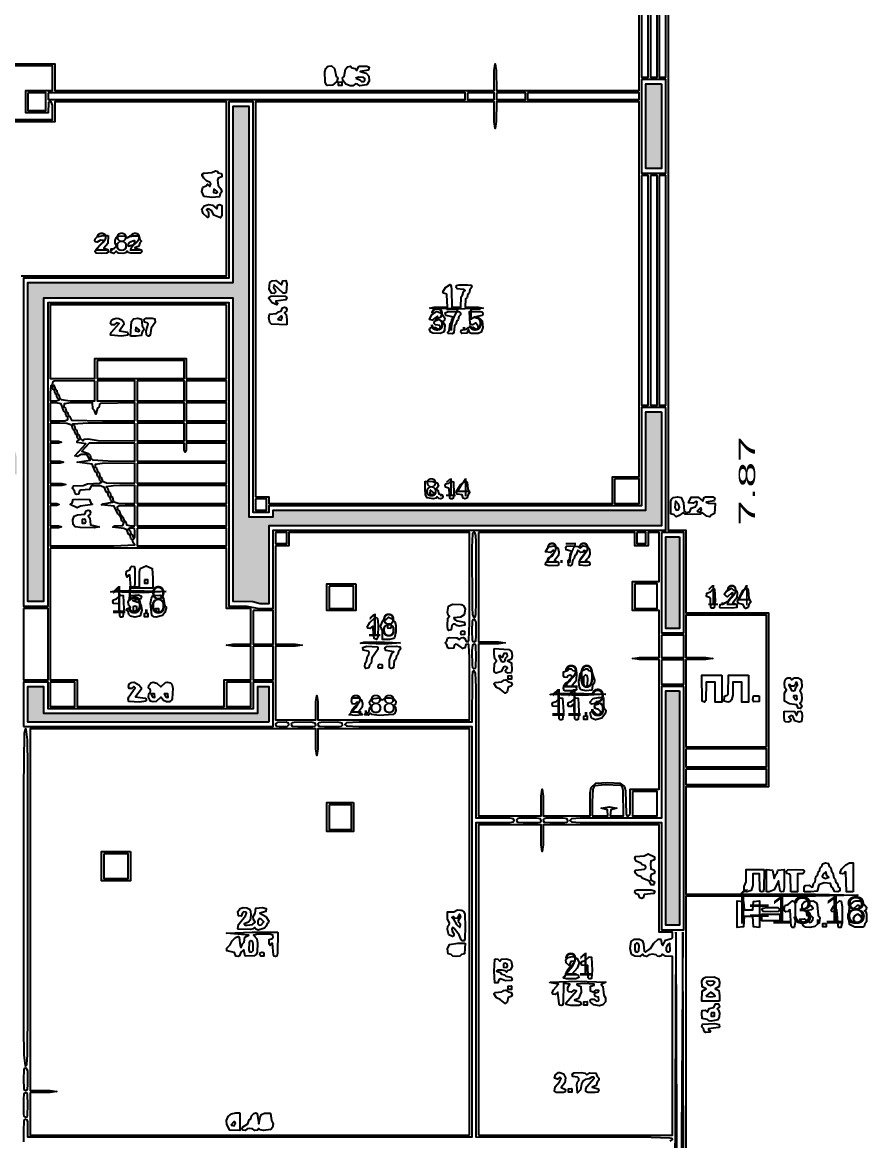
# Model space of a CAD drawing. Header units: millimetres. Extents: x 0 to 150324, y -100295 to 111760.
# Drawn here: x 54068 to 66946, y 15021 to 31988 of the extents above; entities that cross this region are included whole.
import ezdxf
from ezdxf.enums import TextEntityAlignment as Align

# ---------------------------------------------------------------- set-up
doc = ezdxf.new("R2010")
doc.units = ezdxf.units.MM
for name, color, linetype in [('A-PLAN-GRAPHICS', 7, 'Continuous'), ('A-RASTER-UNDERLAY', 8, 'Continuous'), ('A-TEXT-OCR', 3, 'Continuous'), ('A-WALLS-FILL', 9, 'Continuous'), ('A-WALLS-OUTLINE', 8, 'Continuous')]:
    doc.layers.add(name, color=color, linetype=linetype)
picture_1 = doc.add_image_def('image1.png', size_in_pixel=(2463, 3095))

msp = doc.modelspace()

# ---------------------------------------------------------------- hatches: boundary and pattern name
at = {"layer": 'A-WALLS-FILL'}
h = msp.add_hatch(color=9, dxfattribs=at)
h.paths.add_polyline_path([(50190, 13445), (50190, 13073), (49953, 13073), (49953, 13445), (50072, 13445)])
h.paths.add_polyline_path([(25840, 21302), (25840, 18220), (25603, 18220), (25603, 21302), (25722, 21302)])
h.paths.add_polyline_path([(64042, 21844), (64042, 18288), (63839, 18288), (63839, 21844), (63940, 21844)])
h.paths.add_polyline_path([(35391, 21370), (31801, 21370), (31801, 21878), (31936, 21878), (31936, 21505), (35221, 21505), (35221, 21810), (35391, 21810), (35391, 21590)])
h.paths.add_polyline_path([(57810, 21370), (54153, 21370), (54153, 21912), (54390, 21912), (54390, 21505), (57641, 21505), (57641, 21912), (57810, 21912), (57810, 21641)])
h.paths.add_polyline_path([(25840, 24181), (25840, 22487), (25603, 22487), (25603, 24181), (25722, 24181)])
h.paths.add_polyline_path([(64042, 24181), (64042, 22792), (63839, 22792), (63839, 24181), (63940, 24181)])
h.paths.add_polyline_path([(63771, 26077), (63771, 24350), (57810, 24350), (57810, 23165), (57676, 23168), (57569, 23196), (57269, 23199), (57269, 27805), (54390, 27805), (54390, 23199), (54153, 23199), (54153, 28042), (57269, 28042), (57269, 30717), (57506, 30717), (57506, 24486), (57878, 24486), (57878, 24587), (63534, 24587), (63534, 26077), (63652, 26077)])
h.paths.add_polyline_path([(25840, 26619), (26077, 26619), (26077, 24587), (31936, 24587), (31936, 23300), (31801, 23300), (31801, 24350), (25840, 24350), (25840, 25485)])
h.paths.add_polyline_path([(35323, 27838), (35323, 23300), (35086, 23300), (35086, 27601), (32241, 27601), (32241, 23300), (32139, 23300), (32139, 27838), (33731, 27838)])
h.paths.add_polyline_path([(41656, 24892), (41656, 25739), (41980, 25733), (42032, 25720), (42048, 25694), (42062, 24892), (41859, 24892)])
h.paths.add_polyline_path([(48091, 25739), (48091, 24892), (47650, 24892), (47650, 25739), (47871, 25739)])
h.paths.add_polyline_path([(36949, 25502), (36949, 25129), (35865, 25129), (35865, 25502), (36407, 25502)])
h.paths.add_polyline_path([(52900, 25129), (52900, 25502), (53786, 25499), (53959, 25477), (53980, 25403), (53983, 25129), (53442, 25129)])
h.paths.add_polyline_path([(26077, 34375), (26077, 29498), (25840, 29498), (25840, 34375), (25959, 34375)])
h.paths.add_polyline_path([(63771, 31056), (63771, 29769), (63534, 29769), (63534, 31056), (63652, 31056)])
h.paths.add_polyline_path([(32106, 30954), (32106, 30615), (26247, 30615), (26247, 30954), (29176, 30954)])
h.paths.add_polyline_path([(37050, 30954), (37050, 30615), (35797, 30615), (35797, 30954), (36424, 30954)])
h.paths.add_polyline_path([(53746, 31056), (53746, 30683), (52561, 30683), (52561, 31056), (53154, 31056)])
h.paths.add_polyline_path([(26077, 37490), (26077, 35560), (25840, 35560), (25840, 37490), (25959, 37490)])
h.paths.add_polyline_path([(63771, 37626), (63771, 36034), (63534, 36034), (63534, 37626), (63652, 37626)])
h.paths.add_polyline_path([(37016, 37050), (37016, 36678), (35865, 36678), (35865, 37050), (36441, 37050)])
h.paths.add_polyline_path([(53746, 37050), (53746, 36678), (52561, 36678), (52561, 37050), (53154, 37050)])
h.paths.add_polyline_path([(26077, 43451), (26077, 42469), (25840, 42469), (25840, 43451), (25959, 43451)])
h.paths.add_polyline_path([(63771, 43857), (63771, 42604), (63534, 42604), (63534, 43857), (63652, 43857)])
h.paths.add_polyline_path([(37016, 43011), (37016, 42672), (35865, 42672), (35865, 43011), (36441, 43011)])
h.paths.add_polyline_path([(53746, 43011), (53746, 42672), (52595, 42672), (52595, 43011), (53171, 43011)])
h.paths.add_polyline_path([(26077, 49750), (26077, 48429), (25840, 48429), (25840, 49750), (25959, 49750)])
h.paths.add_polyline_path([(37016, 49005), (37016, 48633), (35865, 48633), (35865, 49005), (36441, 49005)])
h.paths.add_polyline_path([(53746, 49005), (53746, 48633), (52595, 48633), (52595, 49005), (53171, 49005)])
h.paths.add_polyline_path([(63771, 51376), (63771, 48836), (63534, 48836), (63534, 51376), (63652, 51376)])
h.paths.add_polyline_path([(32410, 49141), (32410, 48937), (26247, 48937), (26247, 49141), (29329, 49141)])
h.paths.add_polyline_path([(26077, 52697), (26077, 51681), (25840, 51681), (25840, 52697), (25959, 52697)])
h.paths.add_polyline_path([(63534, 52764), (63537, 54342), (63545, 54655), (63566, 54816), (63568, 55169), (64956, 55169), (64956, 54932), (63771, 54932), (63771, 52764), (63652, 52764)])
h.paths.add_polyline_path([(41995, 54559), (41995, 53713), (41656, 53713), (41656, 54559), (41825, 54559)])
h.paths.add_polyline_path([(48023, 54559), (48023, 53713), (47650, 53713), (47650, 54559), (47837, 54559)])
h.paths.add_polyline_path([(37016, 54221), (35865, 54221), (35873, 54530), (35889, 54569), (35936, 54583), (37016, 54593), (37016, 54407)])
h.paths.add_polyline_path([(53746, 54593), (53746, 54221), (52595, 54221), (52595, 54593), (53171, 54593)])
h.paths.add_polyline_path([(25265, 55169), (26077, 55169), (26077, 54627), (25840, 54627), (25840, 54932), (25265, 54932), (25265, 55050)])
h.paths.add_polyline_path([(22860, 54932), (22860, 58894), (25840, 58894), (25840, 59707), (26077, 59707), (26077, 58657), (23097, 58657), (23097, 55169), (24113, 55169), (24113, 54932), (23487, 54932)])
h.paths.add_polyline_path([(63737, 59944), (63974, 59944), (63974, 58860), (66988, 58860), (66988, 54932), (66142, 54932), (66142, 55135), (66751, 55135), (66751, 58623), (63737, 58623), (63737, 59284)])
h.paths.add_polyline_path([(29159, 55440), (29159, 55338), (26247, 55338), (26247, 55440), (27703, 55440)])
h.paths.add_polyline_path([(35425, 55440), (35425, 55338), (29701, 55338), (29701, 55440), (32563, 55440)])
h.paths.add_polyline_path([(35933, 56422), (35933, 55338), (35594, 55338), (35594, 56422), (35763, 56422)])
h.paths.add_polyline_path([(35933, 57878), (35594, 57878), (35594, 76640), (26077, 76640), (26077, 74778), (25840, 74778), (25840, 76945), (25129, 76945), (25129, 77182), (26247, 77182), (26247, 76877), (35729, 76877), (35729, 76979), (35933, 76979), (35933, 76877), (40505, 76877), (40505, 76640), (35933, 76640), (35933, 67259)])
h.paths.add_polyline_path([(68512, 66853), (68851, 66853), (68851, 58454), (71696, 58454), (71696, 58318), (68851, 58318), (68851, 57980), (68758, 57988), (68749, 58081), (68512, 58081), (68512, 62467)])
h.paths.add_polyline_path([(54356, 58014), (54119, 58014), (54116, 58583), (54107, 58646), (54076, 58666), (54063, 58902), (54051, 76606), (50758, 76608), (48903, 76638), (45381, 76640), (45381, 76877), (49014, 76875), (51084, 76845), (54966, 76843), (54966, 76606), (54356, 76606), (54356, 64855), (54153, 64855), (54153, 64381), (54356, 64381), (54356, 58454), (54830, 58454), (54830, 58318), (54356, 58318), (54356, 58166)])
h.paths.add_polyline_path([(60079, 58454), (60079, 58318), (56015, 58318), (56015, 58454), (58047, 58454)])
h.paths.add_polyline_path([(63771, 58454), (63771, 58318), (60655, 58318), (60655, 58454), (62213, 58454)])
h.paths.add_polyline_path([(32512, 58488), (32512, 58386), (26247, 58386), (26247, 58488), (29379, 58488)])
h.paths.add_polyline_path([(35425, 58488), (35425, 58386), (33562, 58386), (33562, 58488), (34493, 58488)])
h.paths.add_polyline_path([(26077, 65634), (26077, 63195), (25840, 63195), (25840, 65634), (25959, 65634)])
h.paths.add_polyline_path([(63974, 64855), (63974, 63432), (63737, 63432), (63737, 64855), (63856, 64855)])
h.paths.add_polyline_path([(45381, 65871), (45381, 65634), (42672, 65634), (42672, 65871), (44027, 65871)])
h.paths.add_polyline_path([(63974, 66480), (63974, 65938), (63737, 65938), (63737, 66480), (63856, 66480)])
h.paths.add_polyline_path([(71188, 76437), (71188, 66074), (71086, 66074), (71086, 76437), (71137, 76437)])
h.paths.add_polyline_path([(26077, 71323), (26077, 69122), (25840, 69122), (25840, 71323), (25959, 71323)])
h.paths.add_polyline_path([(63974, 71730), (63974, 69935), (63737, 69935), (63737, 71730), (63856, 71730)])
h.paths.add_polyline_path([(56151, 76843), (63974, 76843), (63974, 75218), (63737, 75218), (63737, 76606), (56151, 76606), (56151, 76725)])
h.paths.add_polyline_path([(42266, 76132), (42266, 76471), (42425, 76468), (42467, 76454), (42490, 76422), (42503, 76132), (42384, 76132)])
h.paths.add_polyline_path([(47549, 76471), (47549, 76132), (47312, 76132), (47312, 76471), (47430, 76471)])
h.paths.add_polyline_path([(74337, 76843), (74337, 76606), (70477, 76606), (70477, 76843), (72407, 76843)])
h.paths.add_polyline_path([(41758, 86631), (41995, 86631), (41995, 76877), (44196, 76877), (44196, 76640), (41656, 76640), (41656, 76877), (41758, 76877), (41758, 81754)])
h.paths.add_polyline_path([(22725, 79417), (22962, 79417), (22962, 77182), (23978, 77182), (23978, 76945), (22725, 76945), (22725, 78181)])
h.paths.add_polyline_path([(23470, 78334), (23470, 78097), (23131, 78097), (23131, 78334), (23300, 78334)])
h.paths.add_polyline_path([(41588, 78334), (41588, 78097), (41283, 78097), (41283, 78334), (41436, 78334)])
h.paths.add_polyline_path([(22725, 81585), (22725, 91000), (24282, 91000), (24282, 90763), (22962, 90763), (22962, 81585), (22843, 81585)])
h.paths.add_polyline_path([(51545, 84836), (51545, 81957), (51308, 81957), (51308, 84836), (51427, 84836)])
h.paths.add_polyline_path([(19643, 84159), (19643, 82431), (19507, 82431), (19507, 84159), (19575, 84159)])
h.paths.add_polyline_path([(23436, 84497), (23436, 84260), (23131, 84260), (23131, 84497), (23283, 84497)])
h.paths.add_polyline_path([(41588, 84497), (41588, 84260), (41283, 84260), (41283, 84497), (41436, 84497)])
h.paths.add_polyline_path([(51139, 84497), (51139, 84260), (50834, 84260), (50834, 84497), (50986, 84497)])
h.paths.add_polyline_path([(35120, 91000), (41995, 91000), (41995, 88629), (41758, 88629), (41758, 90763), (35120, 90763), (35120, 90881)])
h.paths.add_polyline_path([(23470, 90593), (23470, 90289), (23131, 90289), (23131, 90593), (23300, 90593)])
h.paths.add_polyline_path([(29464, 90593), (29464, 90289), (29227, 90289), (29227, 90593), (29345, 90593)])
h.paths.add_polyline_path([(35458, 90593), (35458, 90289), (35255, 90289), (35255, 90593), (35357, 90593)])
h.paths.add_polyline_path([(38473, 90593), (38473, 90289), (38235, 90289), (38235, 90593), (38354, 90593)])
h.paths.add_polyline_path([(41588, 90593), (41588, 90289), (41250, 90289), (41250, 90593), (41419, 90593)])
h.paths.add_polyline_path([(19643, 91000), (19643, 90763), (15917, 90763), (15917, 91000), (17780, 91000)])
h.paths.add_polyline_path([(29566, 91000), (29566, 90763), (26247, 90763), (26247, 91000), (27906, 91000)])
h.paths.add_polyline_path([(33155, 91000), (33155, 90763), (31530, 90763), (31530, 91000), (32343, 91000)])
h.paths.add_polyline_path([(37863, 99941), (37863, 99703), (34578, 99703), (34578, 99941), (36220, 99941)])

# ---------------------------------------------------------------- linework, layer by layer
at = {"layer": 'A-PLAN-GRAPHICS'}
for points in [[(63873, 49208), (63873, 39759), (65811, 39758), (66446, 39743), (65811, 39727), (63873, 39726), (63873, 24282), (64143, 24282), (64143, 23029), (65397, 23029), (65397, 20388), (64143, 20388), (64143, 18762), (66107, 18761), (66751, 18745), (66107, 18730), (64143, 18728), (64139, 10613)], [(52290, 31361), (54559, 31361), (54559, 30954), (61231, 30954), (61233, 31256), (61248, 31361), (61263, 31256), (61265, 30954), (63432, 30954), (63432, 36305)], [(54051, 28143), (57167, 28143), (57167, 30785), (54559, 30785), (54559, 30480), (52290, 30480)], [(63902, 15015), (63940, 15037), (63927, 15053), (63898, 15059), (63614, 15068), (60960, 15071), (60960, 19846), (61469, 19848), (61526, 19858), (61536, 19880), (61526, 19901), (61469, 19911), (60960, 19914), (60958, 21903), (60948, 22116), (60926, 22149), (60904, 22136), (60895, 22060), (60892, 21370), (59175, 21368), (58990, 21358), (58962, 21336), (58990, 21314), (59175, 21304), (60892, 21302), (60892, 15071), (54153, 15071), (54150, 15307), (54140, 15336), (54119, 15342), (54098, 15335), (54090, 15316), (54085, 15172), (54085, 15003)]]:
    msp.add_lwpolyline(points, dxfattribs=at)
for points in [[(63466, 35933), (63466, 31157), (63568, 31157), (63568, 35933), (63517, 35933)], [(63602, 35933), (63602, 31157), (63703, 31157), (63703, 35933), (63652, 35933)], [(63737, 35933), (63737, 31157), (63839, 31157), (63839, 35933), (63788, 35933)], [(52324, 31327), (52324, 30514), (54525, 30514), (54524, 30733), (54507, 30783), (54477, 30783), (54464, 30770), (54458, 30615), (54119, 30615), (54119, 30954), (54525, 30954), (54525, 31327), (53425, 31327)], [(58720, 31326), (58759, 31327), (58807, 31290), (58833, 31169), (58860, 31145), (58840, 31089), (58774, 31033), (58701, 31030), (58678, 31047), (58664, 31084), (58661, 31240), (58673, 31289), (58700, 31317)], [(58933, 31115), (58929, 31145), (58955, 31169), (58972, 31277), (59005, 31316), (59052, 31324), (59070, 31300), (59121, 31288), (59148, 31259), (59169, 31313), (59188, 31323), (59300, 31325), (59333, 31308), (59322, 31265), (59199, 31242), (59288, 31215), (59326, 31174), (59332, 31096), (59299, 31039), (59191, 31024), (59155, 31051), (59126, 31056), (59087, 31025), (59046, 31024), (58979, 31053), (58939, 31103)], [(58920, 31081), (58920, 31030), (58869, 31030), (58869, 31081), (58916, 31084)], [(59131, 31140), (59189, 31118), (59217, 31091), (59250, 31093), (59265, 31111), (59265, 31138), (59247, 31154), (59178, 31156), (59132, 31143)], [(63466, 31123), (63466, 29701), (63839, 29701), (63839, 31123), (63652, 31123)], [(54153, 30920), (54153, 30649), (54424, 30649), (54424, 30920), (54288, 30920)], [(54458, 30920), (54458, 30819), (60791, 30819), (60791, 30920), (57624, 30920)], [(60825, 30920), (60825, 30819), (61231, 30819), (61231, 30920), (61028, 30920)], [(61265, 30920), (61265, 30819), (61705, 30819), (61705, 30920), (61485, 30920)], [(61739, 30920), (61739, 30819), (63432, 30819), (63432, 30920), (62586, 30920)], [(63839, 26145), (63466, 26145), (63466, 24655), (57810, 24655), (57810, 24553), (57573, 24553), (57573, 30785), (57201, 30785), (57201, 28109), (54085, 28109), (54085, 23131), (54458, 23131), (54458, 27737), (57201, 27737), (57201, 23131), (57477, 23129), (57633, 23100), (57878, 23097), (57878, 24282), (63839, 24282), (63839, 25214)], [(57607, 24790), (57810, 24790), (57810, 24689), (63026, 24689), (63026, 25095), (63432, 25095), (63432, 30785), (61265, 30785), (61263, 30483), (61248, 30378), (61233, 30483), (61231, 30785), (57607, 30785), (57607, 27788)], [(56821, 29349), (56793, 29422), (56807, 29487), (56857, 29507), (56879, 29532), (56915, 29499), (56930, 29537), (56919, 29559), (56865, 29583), (56823, 29622), (56797, 29664), (56797, 29685), (56821, 29698), (56947, 29708), (56998, 29735), (57025, 29728), (57041, 29706), (57087, 29696), (57099, 29674), (57094, 29646), (57041, 29626), (57032, 29596), (57040, 29515), (57083, 29462), (57099, 29419), (57070, 29386), (57060, 29342), (56951, 29329), (56828, 29345)], [(63466, 29667), (63466, 26179), (63568, 26179), (63568, 29667), (63517, 29667)], [(63602, 29667), (63602, 26179), (63703, 26179), (63703, 29667), (63652, 29667)], [(63737, 29667), (63737, 26179), (63839, 26179), (63839, 29667), (63788, 29667)], [(56975, 29464), (56969, 29408), (57013, 29398), (57031, 29408), (57028, 29422), (56977, 29464)], [(56795, 29156), (56826, 29207), (56900, 29227), (56956, 29215), (57020, 29160), (57037, 29215), (57065, 29227), (57094, 29210), (57099, 29150), (57096, 29051), (57074, 29024), (56973, 29065), (56943, 29131), (56890, 29158), (56862, 29142), (56887, 29120), (56895, 29091), (56892, 29036), (56877, 29028), (56814, 29090), (56796, 29135)], [(55372, 28753), (55364, 28634), (55304, 28563), (55364, 28541), (55370, 28501), (55345, 28485), (55270, 28482), (55188, 28487), (55169, 28511), (55197, 28559), (55296, 28658), (55299, 28679), (55255, 28683), (55203, 28651), (55178, 28659), (55169, 28678), (55174, 28704), (55202, 28733), (55295, 28753)], [(55408, 28505), (55416, 28543), (55468, 28562), (55501, 28595), (55477, 28637), (55476, 28678), (55490, 28718), (55524, 28743), (55617, 28749), (55660, 28719), (55710, 28749), (55823, 28749), (55842, 28740), (55852, 28695), (55879, 28670), (55852, 28642), (55837, 28592), (55778, 28567), (55873, 28539), (55880, 28507), (55863, 28488), (55715, 28485), (55677, 28496), (55660, 28516), (55638, 28493), (55596, 28483), (55526, 28488), (55491, 28516), (55457, 28483), (55412, 28496)], [(55773, 28676), (55693, 28649), (55677, 28619), (55682, 28592), (55762, 28619), (55777, 28644), (55775, 28673)], [(58065, 27879), (58028, 27879), (57890, 28005), (57879, 27963), (57907, 27930), (57911, 27895), (57893, 27876), (57852, 27881), (57814, 27939), (57826, 28041), (57859, 28067), (57915, 28072), (58000, 28008), (58022, 28067), (58068, 28071), (58081, 28019), (58072, 27892)], [(60249, 27652), (60320, 27667), (60520, 27669), (60514, 27855), (60501, 27870), (60464, 27877), (60453, 27900), (60494, 27966), (60561, 28010), (60577, 27988), (60585, 27932), (60587, 27669), (60723, 27669), (60730, 27822), (60752, 27848), (60764, 27900), (60790, 27920), (60763, 27937), (60668, 27946), (60656, 27966), (60661, 27995), (60701, 28006), (60827, 28007), (60881, 27999), (60892, 27968), (60863, 27930), (60851, 27879), (60830, 27862), (60820, 27814), (60798, 27791), (60791, 27669), (60990, 27667), (61062, 27652), (60655, 27635), (60249, 27652)], [(57809, 27811), (57845, 27833), (57946, 27838), (58060, 27833), (58081, 27813), (58067, 27777), (57916, 27759), (57915, 27744), (57945, 27725), (57932, 27704), (57861, 27734), (57810, 27799)], [(57167, 27703), (54491, 27703), (54491, 26585), (55169, 26585), (55169, 26890), (56557, 26890), (56557, 26585), (57167, 26585), (57167, 27144)], [(58081, 27398), (57853, 27411), (57825, 27434), (57810, 27507), (57819, 27559), (57926, 27572), (57956, 27596), (57997, 27604), (58019, 27657), (58047, 27669), (58067, 27663), (58081, 27638), (58076, 27608), (58047, 27584), (58073, 27554), (58081, 27481)], [(55671, 27242), (55575, 27229), (55413, 27241), (55406, 27258), (55420, 27287), (55539, 27421), (55497, 27431), (55460, 27401), (55424, 27401), (55406, 27420), (55417, 27460), (55447, 27486), (55491, 27499), (55534, 27497), (55578, 27477), (55604, 27443), (55610, 27403), (55545, 27308), (55664, 27290), (55675, 27247)], [(55711, 27229), (55724, 27452), (55757, 27490), (55820, 27500), (55876, 27485), (55885, 27384), (55909, 27354), (55914, 27325), (55885, 27287), (55871, 27238), (55795, 27229)], [(55974, 27229), (55952, 27248), (55948, 27307), (55980, 27410), (55965, 27429), (55922, 27440), (55916, 27481), (55948, 27498), (56039, 27499), (56077, 27489), (56082, 27436), (56024, 27347), (56009, 27241), (55982, 27229)], [(57947, 27478), (57997, 27469), (58013, 27510), (58006, 27530), (57990, 27531), (57947, 27484)], [(60367, 27601), (60429, 27575), (60480, 27501), (60477, 27469), (60452, 27449), (60482, 27406), (60476, 27313), (60462, 27287), (60412, 27267), (60298, 27273), (60270, 27288), (60249, 27324), (60254, 27350), (60284, 27363), (60335, 27359), (60374, 27331), (60415, 27347), (60408, 27391), (60339, 27400), (60318, 27418), (60325, 27457), (60381, 27482), (60373, 27532), (60290, 27469), (60250, 27482), (60279, 27547), (60354, 27599)], [(60530, 27270), (60520, 27282), (60547, 27310), (60561, 27419), (60582, 27442), (60594, 27493), (60621, 27517), (60499, 27540), (60488, 27583), (60532, 27600), (60704, 27596), (60721, 27583), (60721, 27552), (60694, 27524), (60684, 27476), (60662, 27459), (60650, 27408), (60628, 27385), (60617, 27279), (60594, 27264), (60535, 27268)], [(61052, 27592), (61061, 27560), (61049, 27540), (60926, 27517), (61017, 27489), (61047, 27458), (61061, 27356), (61035, 27288), (60986, 27266), (60880, 27266), (60863, 27276), (60841, 27330), (60814, 27270), (60739, 27267), (60723, 27289), (60729, 27320), (60810, 27335), (60839, 27359), (60905, 27361), (60955, 27331), (60991, 27348), (60984, 27389), (60946, 27428), (60901, 27399), (60867, 27408), (60858, 27601), (61045, 27596)], [(55790, 27364), (55784, 27309), (55828, 27298), (55846, 27308), (55842, 27322), (55792, 27364)], [(55203, 26856), (55203, 26585), (56523, 26585), (56523, 26856), (55863, 26856)], [(55169, 26551), (54549, 26544), (54529, 26534), (54520, 26494), (54500, 26471), (54491, 26365), (54491, 26247), (54581, 26248), (54626, 26261), (54598, 26290), (54586, 26342), (54564, 26358), (54554, 26406), (54529, 26430), (54527, 26465), (54545, 26483), (54564, 26426), (54590, 26402), (54598, 26358), (54624, 26337), (54633, 26289), (54657, 26267), (54793, 26248), (55169, 26247), (55169, 26399)], [(55203, 26551), (55203, 26247), (55778, 26247), (55778, 26551), (55491, 26551)], [(55812, 26551), (55812, 26247), (56523, 26247), (56523, 26551), (56168, 26551)], [(56557, 26551), (56557, 26247), (57167, 26247), (57167, 26551), (56862, 26551)], [(54491, 26213), (54491, 25942), (54711, 25943), (54760, 25960), (54757, 26000), (54734, 26020), (54724, 26067), (54700, 26087), (54656, 26199), (54576, 26213)], [(55778, 25942), (55778, 26213), (55257, 26205), (55240, 26195), (55232, 26155), (55210, 26135), (55186, 26043), (55164, 26101), (55140, 26126), (55135, 26213), (54775, 26212), (54703, 26200), (54700, 26155), (54724, 26135), (54734, 26087), (54755, 26071), (54767, 26020), (54789, 26003), (54812, 25954), (55287, 25942)], [(55812, 26213), (55812, 25942), (56523, 25942), (56523, 26213), (56168, 26213)], [(56557, 26213), (56557, 25942), (57167, 25942), (57167, 26213), (56862, 26213)], [(54491, 25908), (54491, 25637), (54615, 25635), (54661, 25620), (54615, 25605), (54491, 25603), (54491, 25332), (54640, 25330), (54695, 25315), (54640, 25300), (54491, 25298), (54491, 24994), (54665, 24992), (54729, 24977), (54665, 24962), (54491, 24960), (54491, 24689), (54590, 24687), (54627, 24672), (54590, 24657), (54491, 24655), (54491, 24350), (54615, 24348), (54661, 24333), (54615, 24318), (54491, 24316), (54491, 24045), (55458, 24047), (55778, 24062), (55750, 24089), (55740, 24137), (55716, 24157), (55706, 24205), (55682, 24222), (55655, 24290), (55608, 24310), (55441, 24330), (55474, 24347), (55594, 24356), (55608, 24395), (55580, 24427), (55561, 24482), (55517, 24529), (55464, 24646), (55272, 24669), (55295, 24684), (55440, 24706), (55411, 24733), (55401, 24780), (55377, 24800), (55367, 24848), (55343, 24866), (55316, 24933), (55248, 24957), (55126, 24956), (55106, 24946), (55086, 24898), (54955, 24889), (54936, 24878), (54920, 24830), (54891, 24825), (54869, 24836), (54859, 24882), (54831, 24915), (54832, 24941), (54847, 24954), (54992, 24963), (55056, 24987), (55237, 24998), (55270, 25013), (55242, 25037), (55232, 25085), (55208, 25105), (55198, 25153), (55174, 25173), (55130, 25285), (54898, 25315), (55100, 25346), (55048, 25430), (54960, 25431), (54903, 25400), (54867, 25411), (55032, 25595), (54902, 25616), (54901, 25632), (54931, 25656), (54904, 25680), (54893, 25729), (54869, 25749), (54859, 25796), (54835, 25814), (54824, 25863), (54805, 25884), (54744, 25903), (54637, 25908)], [(55778, 25908), (55067, 25906), (54830, 25891), (54859, 25864), (54869, 25816), (54893, 25796), (54901, 25753), (54927, 25731), (54945, 25675), (54987, 25638), (55007, 25662), (55067, 25671), (55220, 25642), (55778, 25637), (55778, 25773)], [(55812, 25908), (55812, 25637), (56523, 25637), (56523, 25908), (56168, 25908)], [(56557, 25908), (56557, 25637), (57167, 25637), (57167, 25908), (56862, 25908)], [(55778, 25603), (55083, 25603), (54969, 25480), (55072, 25446), (55096, 25420), (55108, 25371), (55135, 25351), (55373, 25333), (55778, 25332), (55778, 25468)], [(55812, 25332), (57167, 25332), (57167, 25603), (56557, 25603), (56555, 25504), (56540, 25468), (56525, 25504), (56523, 25603), (55812, 25603), (55812, 25468)], [(55778, 24994), (55778, 25298), (55278, 25297), (55172, 25281), (55174, 25241), (55198, 25221), (55208, 25173), (55232, 25153), (55243, 25102), (55267, 25084), (55284, 25025), (55345, 25002), (55546, 24994)], [(55812, 25298), (55812, 24994), (57167, 24994), (57167, 25298), (56490, 25298)], [(55778, 24689), (55778, 24960), (55451, 24958), (55338, 24943), (55367, 24916), (55377, 24868), (55401, 24848), (55411, 24800), (55435, 24783), (55445, 24734), (55463, 24713), (55522, 24695), (55630, 24689)], [(55812, 24960), (55812, 24689), (57167, 24689), (57167, 24960), (56490, 24960)], [(60181, 25027), (60302, 25024), (60363, 25000), (60384, 24950), (60351, 24907), (60376, 24887), (60393, 24833), (60440, 24819), (60452, 24790), (60446, 24771), (60421, 24757), (60391, 24762), (60367, 24790), (60351, 24770), (60305, 24758), (60213, 24774), (60189, 24817), (60181, 24917)], [(60603, 24759), (60573, 24758), (60560, 24771), (60550, 24903), (60540, 24921), (60491, 24938), (60486, 24966), (60498, 24988), (60544, 24999), (60572, 25026), (60613, 25016), (60621, 24830), (60608, 24762)], [(60804, 25027), (60819, 25012), (60830, 24912), (60853, 24882), (60858, 24853), (60830, 24814), (60819, 24769), (60784, 24757), (60762, 24769), (60746, 24817), (60671, 24829), (60655, 24864), (60718, 24971), (60798, 25027)], [(63060, 25061), (63060, 24689), (63432, 24689), (63432, 25061), (63246, 25061)], [(60260, 24892), (60254, 24836), (60298, 24826), (60316, 24836), (60313, 24850), (60262, 24892)], [(63912, 24538), (63913, 24722), (63928, 24759), (63953, 24780), (64015, 24790), (64069, 24780), (64105, 24698), (64113, 24572), (64147, 24553), (64201, 24560), (64222, 24615), (64280, 24638), (64307, 24674), (64311, 24711), (64296, 24723), (64251, 24691), (64180, 24700), (64223, 24784), (64330, 24782), (64401, 24723), (64419, 24777), (64438, 24787), (64550, 24789), (64582, 24771), (64571, 24729), (64448, 24706), (64485, 24691), (64584, 24689), (64578, 24534), (64523, 24513), (64503, 24486), (64461, 24496), (64396, 24548), (64360, 24527), (64245, 24519), (64130, 24527), (64095, 24548), (64041, 24504), (63996, 24486), (63964, 24514), (63915, 24530)], [(55135, 24672), (54951, 24648), (54898, 24621), (54796, 24672), (54823, 24695), (54842, 24748), (54932, 24756), (55089, 24748), (55108, 24695), (55135, 24675)], [(55778, 24350), (55778, 24655), (55542, 24652), (55508, 24630), (55512, 24597), (55536, 24578), (55551, 24529), (55595, 24482), (55614, 24427), (55638, 24408), (55647, 24364), (55711, 24350)], [(55812, 24655), (55812, 24350), (57167, 24350), (57167, 24655), (56490, 24655)], [(57607, 24757), (57607, 24587), (57777, 24587), (57777, 24757), (57692, 24757)], [(63984, 24723), (63975, 24626), (63994, 24589), (64031, 24593), (64042, 24631), (64029, 24680), (63991, 24721)], [(64314, 24566), (64364, 24556), (64380, 24598), (64372, 24617), (64357, 24618), (64314, 24571)], [(55237, 24333), (55158, 24317), (54946, 24322), (54868, 24334), (54838, 24367), (54832, 24438), (54854, 24495), (54905, 24515), (55019, 24526), (55039, 24575), (55067, 24587), (55087, 24581), (55101, 24556), (55096, 24527), (55067, 24503), (55095, 24466), (55105, 24365), (55236, 24336)], [(54974, 24443), (54974, 24392), (55021, 24389), (55033, 24411), (55028, 24440), (55006, 24451), (54978, 24446)], [(55761, 24147), (55775, 24182), (55778, 24272), (55772, 24305), (55752, 24315), (55698, 24313), (55677, 24299), (55706, 24272), (55714, 24229), (55740, 24205), (55759, 24147)], [(55812, 24316), (55812, 24045), (57167, 24045), (57167, 24316), (56490, 24316)], [(57912, 24045), (57912, 22555), (58214, 22553), (58318, 22538), (58214, 22523), (57912, 22521), (57912, 21404), (58522, 21404), (58523, 21680), (58539, 21776), (58554, 21680), (58555, 21404), (60858, 21404), (60857, 22353), (60846, 22538), (60834, 22554), (60803, 22550), (60783, 22496), (60755, 22488), (60680, 22545), (60646, 22555), (60627, 22542), (60611, 22495), (60550, 22488), (60526, 22498), (60514, 22546), (60486, 22572), (60514, 22599), (60524, 22644), (60554, 22655), (60666, 22651), (60706, 22623), (60730, 22652), (60759, 22657), (60784, 22642), (60807, 22592), (60834, 22590), (60847, 22614), (60857, 22879), (60858, 24249), (58115, 24249), (58115, 24045), (58014, 24045)], [(57912, 24249), (57912, 24079), (58081, 24079), (58081, 24249), (57997, 24249)], [(60926, 22962), (60942, 22968), (60952, 23006), (60959, 23187), (60958, 24105), (60952, 24204), (60935, 24248), (60917, 24248), (60904, 24229), (60893, 24023), (60895, 23105), (60900, 23006), (60917, 22963)], [(60994, 24249), (60994, 22589), (61296, 22587), (61400, 22572), (61296, 22557), (60994, 22555), (60994, 19947), (61942, 19947), (61944, 20249), (61959, 20354), (61974, 20249), (61976, 19947), (62687, 19947), (62689, 20297), (62702, 20380), (62775, 20445), (62958, 20455), (63141, 20445), (63207, 20392), (63226, 20326), (63234, 19978), (63247, 19950), (63272, 19948), (63289, 19964), (63294, 19996), (63297, 20354), (63737, 20354), (63737, 22318), (63435, 22320), (63331, 22335), (63435, 22350), (63737, 22352), (63737, 23063), (63331, 23063), (63331, 23503), (63737, 23503), (63737, 24249), (63568, 24249), (63568, 24045), (63365, 24045), (63365, 24249), (62179, 24249)], [(63398, 24249), (63398, 24079), (63534, 24079), (63534, 24249), (63466, 24249)], [(63771, 24249), (63771, 22725), (64110, 22725), (64110, 24249), (63940, 24249)], [(54491, 24011), (54491, 22013), (54898, 22013), (54898, 21607), (57133, 21607), (57133, 22013), (57539, 22013), (57539, 22521), (57263, 22523), (57167, 22538), (57263, 22553), (57539, 22555), (57539, 23097), (57167, 23097), (57167, 24011), (55829, 24011)], [(62203, 23749), (62066, 23741), (62012, 23759), (62013, 23794), (62039, 23818), (62051, 23866), (62117, 23896), (62145, 23949), (62128, 23978), (62084, 23946), (62012, 23955), (62055, 24032), (62140, 24044), (62199, 24009), (62213, 23957), (62206, 23900), (62145, 23821), (62205, 23800), (62208, 23754)], [(62683, 23754), (62623, 23741), (62525, 23751), (62527, 23820), (62604, 23918), (62620, 23964), (62597, 23977), (62579, 23951), (62546, 23944), (62501, 23978), (62477, 23916), (62455, 23900), (62445, 23852), (62423, 23832), (62409, 23751), (62390, 23741), (62359, 23747), (62352, 23821), (62377, 23857), (62389, 23934), (62416, 23961), (62325, 23985), (62317, 24027), (62331, 24040), (62390, 24045), (62502, 24037), (62535, 24011), (62584, 24044), (62653, 24029), (62680, 23993), (62685, 23918), (62664, 23870), (62619, 23821), (62679, 23800), (62685, 23760)], [(55753, 23402), (55716, 23419), (55699, 23600), (55684, 23602), (55657, 23572), (55643, 23614), (55650, 23662), (55702, 23681), (55714, 23724), (55732, 23739), (55766, 23734), (55776, 23699), (55777, 23465), (55760, 23404)], [(56049, 23402), (55846, 23402), (55848, 23649), (55859, 23700), (55948, 23741), (56037, 23700), (56049, 23554)], [(55922, 23529), (55922, 23478), (55973, 23478), (55973, 23529), (55926, 23532)], [(59131, 23470), (59131, 23063), (58691, 23063), (58691, 23470), (58911, 23470)], [(58725, 23436), (58725, 23097), (59097, 23097), (59097, 23436), (58911, 23436)], [(63365, 23470), (63365, 23097), (63703, 23097), (63703, 23470), (63534, 23470)], [(56253, 23351), (55907, 23334), (55410, 23348), (55477, 23362), (55752, 23368), (56248, 23354)], [(55591, 22964), (55560, 22963), (55547, 22979), (55541, 23165), (55450, 23172), (55440, 23199), (55451, 23227), (55498, 23242), (55562, 23296), (55597, 23292), (55609, 23088), (55596, 22968)], [(55845, 22977), (55776, 22963), (55708, 22978), (55685, 23006), (55672, 23056), (55644, 23075), (55653, 23092), (55710, 23111), (55684, 23141), (55677, 23190), (55719, 23291), (55832, 23300), (55878, 23281), (55867, 23239), (55745, 23216), (55835, 23188), (55866, 23157), (55880, 23068), (55856, 22986)], [(56059, 23290), (56154, 23296), (56194, 23274), (56210, 23248), (56224, 23149), (56250, 23122), (56253, 23098), (56232, 23032), (56196, 22990), (56099, 22962), (56064, 22969), (56033, 22993), (56016, 23169), (56027, 23250), (56046, 23280)], [(64565, 23099), (64535, 23099), (64522, 23112), (64513, 23243), (64502, 23262), (64454, 23279), (64460, 23328), (64513, 23348), (64562, 23398), (64574, 23389), (64584, 23211), (64571, 23103)], [(64657, 23110), (64661, 23157), (64710, 23168), (64771, 23203), (64851, 23294), (64852, 23326), (64837, 23333), (64774, 23271), (64756, 23275), (64725, 23311), (64759, 23358), (64833, 23402), (64865, 23373), (64908, 23364), (64922, 23331), (64917, 23259), (64855, 23182), (64914, 23156), (64917, 23110), (64849, 23098), (64663, 23106)], [(65071, 23401), (65088, 23375), (65099, 23249), (65125, 23193), (65097, 23155), (65086, 23109), (65051, 23097), (65029, 23109), (65013, 23158), (64938, 23169), (64923, 23204), (65007, 23368), (65065, 23402)], [(54085, 23097), (54085, 22013), (54458, 22013), (54458, 23097), (54271, 23097)], [(55753, 23032), (55804, 23075), (55805, 23121), (55778, 23131), (55752, 23120), (55750, 23036)], [(56085, 23085), (56112, 23042), (56133, 23030), (56146, 23038), (56142, 23089), (56087, 23089)], [(60747, 23151), (60772, 23132), (60790, 23085), (60774, 22997), (60722, 22965), (60621, 22952), (60635, 22927), (60669, 22906), (60779, 22887), (60787, 22840), (60702, 22827), (60663, 22835), (60641, 22857), (60608, 22859), (60590, 22838), (60580, 22769), (60539, 22760), (60525, 22775), (60520, 22834), (60528, 22946), (60554, 22979), (60533, 22995), (60521, 23039), (60536, 23129), (60597, 23161), (60729, 23157)], [(55973, 23021), (55973, 22970), (55922, 22970), (55922, 23021), (55969, 23024)], [(57573, 23063), (57573, 22555), (57878, 22555), (57878, 23063), (57726, 23063)], [(59440, 22962), (59459, 22944), (59469, 22845), (59467, 22664), (59445, 22623), (59408, 22640), (59388, 22825), (59345, 22793), (59311, 22797), (59302, 22812), (59341, 22884), (59426, 22959)], [(59705, 22640), (59644, 22624), (59538, 22623), (59534, 22758), (59504, 22826), (59546, 22919), (59595, 22933), (59626, 22962), (59673, 22942), (59724, 22890), (59738, 22838), (59740, 22740), (59717, 22651)], [(60926, 22928), (60905, 22921), (60897, 22902), (60892, 22758), (60897, 22614), (60905, 22596), (60926, 22589), (60952, 22603), (60960, 22680), (60957, 22886), (60935, 22927)], [(65363, 20997), (65363, 22995), (64143, 22995), (64143, 22352), (64445, 22350), (64550, 22335), (64445, 22320), (64143, 22318), (64143, 20997), (64753, 20997)], [(59614, 22852), (59614, 22801), (59661, 22798), (59673, 22820), (59668, 22848), (59646, 22860), (59618, 22855)], [(60782, 22750), (60782, 22699), (60735, 22696), (60723, 22718), (60728, 22746), (60750, 22758), (60778, 22753)], [(59809, 22572), (59559, 22555), (59202, 22569), (59251, 22583), (59449, 22589), (59805, 22575)], [(63771, 22691), (63771, 22352), (64110, 22352), (64110, 22691), (63940, 22691)], [(57573, 22521), (57573, 22013), (57878, 22013), (57878, 22521), (57726, 22521)], [(59464, 22509), (59466, 22475), (59375, 22342), (59363, 22265), (59339, 22240), (59329, 22195), (59282, 22186), (59268, 22213), (59270, 22263), (59294, 22294), (59306, 22371), (59329, 22396), (59334, 22427), (59319, 22449), (59243, 22461), (59235, 22503), (59298, 22521), (59458, 22513)], [(59665, 22183), (59643, 22206), (59642, 22317), (59678, 22410), (59707, 22437), (59584, 22460), (59572, 22496), (59602, 22518), (59744, 22521), (59798, 22513), (59808, 22477), (59780, 22444), (59770, 22396), (59748, 22379), (59736, 22328), (59714, 22305), (59701, 22195), (59673, 22183)], [(60926, 22183), (60947, 22190), (60955, 22210), (60960, 22369), (60955, 22528), (60947, 22548), (60926, 22555), (60900, 22540), (60893, 22455), (60895, 22228), (60900, 22198), (60917, 22183)], [(61231, 22487), (61454, 22475), (61492, 22441), (61502, 22379), (61492, 22325), (61434, 22301), (61496, 22269), (61501, 22159), (61490, 22121), (61437, 22116), (61407, 22129), (61402, 22159), (61434, 22197), (61400, 22217), (61373, 22206), (61339, 22137), (61263, 22115), (61241, 22122), (61233, 22146), (61237, 22261), (61265, 22301), (61239, 22332), (61231, 22404)], [(61426, 22411), (61379, 22414), (61352, 22353), (61320, 22383), (61303, 22377), (61338, 22296), (61366, 22284), (61395, 22296), (61405, 22342), (61432, 22370), (61429, 22408)], [(59529, 22242), (59529, 22191), (59482, 22188), (59470, 22210), (59475, 22238), (59497, 22250), (59525, 22245)], [(63771, 22318), (63771, 21946), (64110, 21946), (64110, 22318), (63940, 22318)], [(61493, 22073), (61493, 22022), (61443, 22022), (61443, 22073), (61490, 22076)], [(62295, 21850), (62281, 21888), (62295, 21939), (62319, 21968), (62384, 21997), (62416, 22054), (62407, 22074), (62382, 22081), (62355, 22074), (62335, 22050), (62296, 22051), (62282, 22078), (62285, 22133), (62342, 22156), (62362, 22179), (62398, 22181), (62426, 22154), (62470, 22144), (62480, 22126), (62477, 21999), (62416, 21925), (62476, 21903), (62482, 21863), (62444, 21846), (62304, 21847)], [(62544, 21865), (62526, 21903), (62518, 21979), (62535, 22111), (62572, 22153), (62622, 22181), (62648, 22179), (62667, 22152), (62706, 22145), (62755, 22005), (62750, 21961), (62724, 21925), (62715, 21856), (62627, 21845), (62550, 21861)], [(62611, 22081), (62589, 22058), (62587, 21946), (62599, 21916), (62628, 21912), (62650, 21935), (62653, 22033), (62644, 22072), (62619, 22081)], [(64685, 22081), (64685, 21675), (64584, 21675), (64584, 21979), (64448, 21979), (64443, 21698), (64423, 21675), (64389, 21691), (64381, 22081), (64533, 22081)], [(65092, 22081), (65092, 21675), (64990, 21675), (64990, 21979), (64855, 21979), (64852, 21779), (64836, 21710), (64815, 21686), (64783, 21676), (64724, 21689), (64726, 21766), (64769, 21779), (64782, 21800), (64787, 22081), (64939, 22081)], [(54085, 21302), (57878, 21302), (57878, 21979), (57573, 21979), (57573, 21573), (54458, 21573), (54458, 21979), (54085, 21979), (54085, 21641)], [(54491, 21979), (54491, 21607), (54864, 21607), (54864, 21979), (54678, 21979)], [(55942, 21688), (55846, 21675), (55686, 21684), (55677, 21719), (55686, 21754), (55779, 21889), (55761, 21912), (55731, 21881), (55691, 21883), (55678, 21913), (55692, 21945), (55725, 21972), (55766, 21978), (55838, 21938), (55872, 21898), (55874, 21865), (55784, 21753), (55933, 21736), (55946, 21723), (55946, 21693)], [(56335, 21709), (56302, 21680), (56255, 21677), (56211, 21700), (56168, 21748), (56098, 21684), (56053, 21677), (56013, 21690), (55983, 21751), (55987, 21801), (56009, 21817), (56015, 21844), (56009, 21871), (55984, 21889), (55987, 21926), (56017, 21965), (56056, 21978), (56112, 21964), (56168, 21907), (56240, 21972), (56268, 21979), (56315, 21968), (56335, 21946), (56351, 21886), (56342, 21725)], [(57167, 21979), (57167, 21607), (57539, 21607), (57539, 21979), (57353, 21979)], [(61231, 21958), (61246, 21974), (61347, 21984), (61376, 22008), (61406, 22013), (61444, 21984), (61490, 21974), (61502, 21939), (61490, 21917), (61441, 21901), (61429, 21831), (61396, 21810), (61320, 21871), (61264, 21895), (61231, 21953)], [(64110, 21912), (63771, 21912), (63771, 19914), (62537, 19911), (62403, 19902), (62382, 19880), (62403, 19858), (62537, 19848), (63771, 19846), (63771, 18220), (64110, 18220), (64110, 20066)], [(65687, 22042), (65724, 22043), (65752, 22013), (65788, 22044), (65844, 22042), (65880, 22023), (65894, 21997), (65903, 21904), (65871, 21844), (65899, 21796), (65903, 21723), (65890, 21674), (65871, 21658), (65905, 21614), (65881, 21575), (65845, 21582), (65824, 21634), (65714, 21648), (65640, 21689), (65637, 21811), (65667, 21861), (65641, 21889), (65636, 21960), (65650, 22012), (65677, 22037)], [(65825, 21978), (65810, 21973), (65801, 21935), (65781, 21914), (65743, 21917), (65721, 21944), (65706, 21936), (65744, 21852), (65776, 21844), (65798, 21856), (65808, 21902), (65835, 21930), (65828, 21976)], [(56017, 21798), (56044, 21755), (56065, 21744), (56079, 21751), (56075, 21802), (56019, 21802)], [(56220, 21798), (56248, 21755), (56269, 21744), (56282, 21751), (56278, 21802), (56223, 21802)], [(59079, 21738), (59164, 21738), (59218, 21706), (59233, 21654), (59226, 21597), (59165, 21519), (59223, 21500), (59228, 21483), (59131, 21471), (59030, 21481), (59131, 21592), (59165, 21651), (59163, 21668), (59148, 21675), (59117, 21644), (59074, 21647), (59063, 21692), (59073, 21735)], [(59739, 21679), (59733, 21645), (59707, 21624), (59733, 21599), (59739, 21546), (59725, 21506), (59699, 21487), (59483, 21471), (59374, 21484), (59351, 21505), (59320, 21476), (59268, 21482), (59273, 21498), (59330, 21521), (59341, 21593), (59368, 21624), (59342, 21645), (59336, 21679), (59369, 21726), (59478, 21741), (59514, 21714), (59543, 21709), (59584, 21737), (59654, 21740), (59706, 21726), (59736, 21689)], [(62924, 21793), (62579, 21776), (62082, 21790), (62149, 21804), (62423, 21810), (62920, 21796)], [(62263, 21406), (62232, 21406), (62219, 21421), (62213, 21607), (62122, 21614), (62111, 21641), (62123, 21669), (62170, 21685), (62234, 21739), (62269, 21734), (62281, 21530), (62268, 21410)], [(62500, 21406), (62469, 21406), (62456, 21423), (62439, 21635), (62423, 21638), (62402, 21610), (62365, 21610), (62349, 21634), (62360, 21669), (62407, 21685), (62471, 21739), (62506, 21734), (62518, 21530), (62505, 21410)], [(62890, 21742), (62892, 21619), (62902, 21577), (62924, 21553), (62919, 21508), (62867, 21432), (62771, 21404), (62708, 21429), (62688, 21511), (62714, 21539), (62748, 21526), (62806, 21475), (62841, 21499), (62853, 21520), (62846, 21534), (62814, 21562), (62769, 21577), (62755, 21601), (62763, 21632), (62813, 21646), (62822, 21660), (62778, 21674), (62745, 21646), (62715, 21641), (62691, 21655), (62689, 21681), (62734, 21730), (62813, 21742)], [(65253, 21768), (65253, 21683), (65173, 21680), (65160, 21713), (65168, 21768), (65248, 21771)], [(65771, 21764), (65798, 21721), (65819, 21710), (65832, 21717), (65828, 21768), (65773, 21768)], [(62645, 21463), (62645, 21412), (62594, 21412), (62594, 21463), (62641, 21466)], [(65634, 21539), (65788, 21533), (65820, 21471), (65845, 21531), (65885, 21537), (65901, 21516), (65905, 21455), (65898, 21382), (65861, 21370), (65797, 21392), (65763, 21461), (65735, 21471), (65702, 21452), (65734, 21414), (65729, 21384), (65699, 21371), (65652, 21373), (65637, 21389), (65634, 21455)], [(54119, 16154), (54135, 16176), (54145, 16321), (54152, 17036), (54151, 20711), (54145, 21101), (54128, 21265), (54110, 21265), (54097, 21197), (54086, 20386), (54087, 16712), (54092, 16321), (54110, 16157)], [(60858, 15105), (60858, 21268), (58555, 21268), (58554, 20966), (58539, 20862), (58523, 20966), (58522, 21268), (54187, 21268), (54187, 15782), (54489, 15780), (54593, 15765), (54489, 15750), (54187, 15748), (54187, 15105), (57523, 15105)], [(57912, 21336), (57922, 21311), (57968, 21303), (58088, 21305), (58115, 21328), (58110, 21357), (58075, 21368), (57939, 21367), (57912, 21344)], [(58149, 21336), (58164, 21310), (58249, 21303), (58476, 21305), (58506, 21310), (58521, 21327), (58514, 21357), (58453, 21369), (58194, 21367), (58164, 21362), (58150, 21345)], [(58555, 21336), (58571, 21310), (58655, 21303), (58883, 21305), (58913, 21310), (58928, 21327), (58921, 21357), (58859, 21369), (58601, 21367), (58571, 21362), (58556, 21345)], [(64143, 20963), (64143, 20693), (65363, 20693), (65363, 20963), (64753, 20963)], [(64143, 20659), (64143, 20422), (65363, 20422), (65363, 20659), (64753, 20659)], [(62721, 19947), (62958, 19947), (62950, 20041), (62857, 20066), (62975, 20083), (63094, 20066), (63000, 20041), (62992, 19947), (63195, 19947), (63190, 20333), (63181, 20381), (63155, 20407), (62918, 20421), (62752, 20402), (62729, 20353), (62721, 20160)], [(63331, 20320), (63331, 19947), (63703, 19947), (63703, 20320), (63517, 20320)], [(59097, 20151), (59097, 19710), (58691, 19710), (58691, 20151), (58894, 20151)], [(58725, 20117), (58725, 19744), (59063, 19744), (59063, 20117), (58894, 20117)], [(61570, 19880), (61585, 19854), (61669, 19846), (61897, 19849), (61927, 19854), (61942, 19871), (61935, 19901), (61873, 19912), (61615, 19911), (61585, 19905), (61570, 19888)], [(61976, 19880), (61991, 19854), (62076, 19846), (62303, 19849), (62333, 19854), (62348, 19871), (62341, 19901), (62280, 19912), (62021, 19911), (61991, 19905), (61976, 19888)], [(60994, 15105), (63940, 15105), (63940, 17814), (63833, 17818), (63788, 17848), (63766, 17823), (63736, 17814), (63710, 17819), (63690, 17841), (63635, 17848), (63581, 17841), (63545, 17814), (63505, 17823), (63483, 17848), (63440, 17817), (63364, 17819), (63317, 17843), (63297, 17934), (63311, 18041), (63359, 18080), (63437, 18080), (63477, 18056), (63497, 18007), (63506, 17898), (63526, 17882), (63606, 17935), (63653, 18017), (63722, 18077), (63762, 18077), (63776, 17998), (63791, 17984), (63832, 18062), (63922, 18088), (63938, 18106), (63940, 18186), (63737, 18186), (63737, 19812), (61976, 19812), (61974, 19510), (61959, 19406), (61944, 19510), (61942, 19812), (60994, 19812), (60994, 17458)], [(55711, 19406), (55711, 18965), (55270, 18965), (55270, 19406), (55491, 19406)], [(55304, 19372), (55304, 18999), (55677, 18999), (55677, 19372), (55491, 19372)], [(63653, 18901), (63614, 18903), (63589, 18960), (63476, 19004), (63458, 19028), (63408, 19043), (63374, 19077), (63365, 19108), (63375, 19126), (63511, 19138), (63529, 19148), (63534, 19169), (63522, 19197), (63476, 19207), (63458, 19231), (63389, 19261), (63366, 19301), (63375, 19330), (63509, 19343), (63568, 19372), (63664, 19326), (63664, 19282), (63611, 19263), (63602, 19218), (63608, 19147), (63657, 19129), (63669, 19107), (63661, 19075), (63612, 19060), (63602, 19027), (63609, 18976), (63666, 18949), (63657, 18903)], [(65938, 18796), (65939, 18869), (65952, 18893), (66012, 18896), (66049, 18866), (66067, 18870), (66079, 18922), (66103, 18946), (66115, 19023), (66137, 19043), (66149, 19094), (66170, 19111), (66180, 19159), (66204, 19178), (66213, 19221), (66260, 19236), (66304, 19226), (66316, 19178), (66340, 19159), (66350, 19111), (66374, 19086), (66386, 19009), (66408, 18989), (66419, 18938), (66441, 18922), (66451, 18874), (66477, 18850), (66477, 18811), (66450, 18797), (66395, 18800), (66372, 18857), (66350, 18874), (66337, 18922), (66243, 18931), (66161, 18900), (66134, 18806), (66040, 18796)], [(66683, 18796), (66582, 18796), (66571, 19094), (66557, 19099), (66544, 19076), (66520, 19067), (66491, 19072), (66482, 19087), (66506, 19141), (66572, 19206), (66623, 19234), (66683, 19236), (66683, 19016)], [(65329, 19135), (65326, 18837), (65316, 18803), (65295, 18796), (65274, 18802), (65264, 18830), (65261, 19067), (65159, 19067), (65157, 18892), (65131, 18817), (65068, 18796), (65036, 18801), (65026, 18817), (65027, 18877), (65055, 18945), (65058, 19135), (65193, 19135)], [(65363, 18796), (65363, 19135), (65457, 19125), (65481, 18999), (65505, 19060), (65527, 19077), (65539, 19124), (65634, 19135), (65632, 18859), (65621, 18803), (65592, 18796), (65572, 18811), (65549, 18965), (65480, 18827), (65406, 18796)], [(65735, 18796), (65730, 19046), (65717, 19065), (65676, 19075), (65668, 19109), (65689, 19129), (65803, 19135), (65917, 19129), (65936, 19116), (65938, 19093), (65916, 19069), (65837, 19067), (65837, 18796), (65786, 18796)], [(66210, 19022), (66260, 18999), (66311, 19019), (66282, 19043), (66268, 19099), (66223, 19064), (66209, 19031)], [(63669, 18805), (63655, 18768), (63509, 18753), (63495, 18707), (63473, 18695), (63441, 18703), (63424, 18754), (63381, 18765), (63366, 18784), (63371, 18817), (63402, 18827), (63612, 18828), (63667, 18812)], [(57340, 18236), (57347, 18302), (57454, 18430), (57470, 18470), (57462, 18486), (57426, 18490), (57409, 18479), (57392, 18429), (57347, 18430), (57341, 18499), (57374, 18543), (57419, 18558), (57476, 18555), (57516, 18531), (57531, 18503), (57539, 18440), (57526, 18367), (57501, 18334), (57438, 18308), (57450, 18292), (57482, 18288), (57560, 18301), (57603, 18336), (57578, 18378), (57574, 18422), (57602, 18472), (57613, 18547), (57712, 18559), (57772, 18545), (57766, 18498), (57675, 18474), (57762, 18422), (57809, 18353), (57807, 18328), (57783, 18317), (57772, 18277), (57743, 18245), (57650, 18216), (57611, 18228), (57590, 18254), (57572, 18234), (57530, 18224), (57344, 18230)], [(60744, 18515), (60772, 18494), (60783, 18456), (60791, 18264), (60786, 18082), (60773, 18054), (60744, 18052), (60728, 18065), (60702, 18145), (60624, 18241), (60600, 18254), (60589, 18236), (60591, 18200), (60621, 18158), (60617, 18133), (60596, 18120), (60544, 18143), (60520, 18226), (60525, 18276), (60547, 18295), (60554, 18322), (60523, 18384), (60520, 18491), (60619, 18493), (60674, 18523), (60730, 18519)], [(65261, 18254), (65166, 18265), (65159, 18423), (65024, 18423), (65017, 18265), (64922, 18254), (64922, 18661), (65017, 18651), (65024, 18525), (65159, 18525), (65167, 18651), (65261, 18661), (65261, 18457)], [(65566, 18525), (65545, 18496), (65430, 18491), (65316, 18496), (65295, 18525), (65307, 18550), (65369, 18558), (65532, 18556), (65565, 18534)], [(65778, 18255), (65754, 18256), (65740, 18275), (65724, 18519), (65713, 18524), (65695, 18498), (65660, 18492), (65641, 18502), (65634, 18531), (65644, 18586), (65692, 18603), (65762, 18659), (65791, 18651), (65800, 18608), (65802, 18329), (65785, 18257)], [(66091, 18651), (66118, 18632), (66134, 18599), (66149, 18442), (66176, 18404), (66170, 18358), (66145, 18309), (66097, 18272), (66025, 18254), (65957, 18261), (65922, 18284), (65901, 18345), (65874, 18363), (65873, 18381), (65935, 18385), (66016, 18330), (66036, 18333), (66067, 18369), (66073, 18400), (66052, 18419), (65981, 18432), (65973, 18497), (65986, 18520), (66051, 18527), (66072, 18544), (66047, 18577), (66019, 18589), (65964, 18538), (65922, 18528), (65906, 18554), (65909, 18602), (65934, 18638), (65962, 18652), (66072, 18657)], [(66489, 18255), (66465, 18256), (66452, 18275), (66432, 18523), (66389, 18492), (66355, 18496), (66346, 18511), (66385, 18583), (66472, 18659), (66497, 18654), (66512, 18571), (66513, 18329), (66496, 18257)], [(66723, 18659), (66777, 18657), (66825, 18635), (66884, 18561), (66880, 18529), (66853, 18508), (66872, 18490), (66882, 18455), (66881, 18339), (66858, 18312), (66848, 18268), (66830, 18258), (66708, 18259), (66624, 18301), (66616, 18433), (66626, 18556), (66646, 18609), (66699, 18653)], [(66686, 18534), (66769, 18529), (66784, 18570), (66768, 18590), (66740, 18590), (66685, 18538)], [(57656, 18385), (57642, 18354), (57645, 18310), (57664, 18289), (57695, 18294), (57736, 18343), (57695, 18383), (57664, 18389)], [(60711, 18255), (60722, 18299), (60694, 18332), (60689, 18361), (60723, 18423), (60703, 18457), (60667, 18392), (60629, 18395), (60607, 18422), (60589, 18406), (60615, 18382), (60657, 18299), (60709, 18254)], [(65566, 18457), (65566, 18356), (65295, 18356), (65295, 18457), (65430, 18457)], [(66685, 18374), (66711, 18339), (66753, 18327), (66795, 18346), (66819, 18390), (66794, 18433), (66751, 18457), (66708, 18433), (66683, 18390)], [(57946, 18186), (57943, 17859), (57933, 17821), (57912, 17814), (57891, 17819), (57881, 17841), (57867, 18012), (57851, 18014), (57830, 17983), (57814, 18004), (57817, 18074), (57866, 18090), (57877, 18106), (57872, 18140), (57840, 18150), (57648, 18151), (57578, 18138), (57627, 18081), (57640, 18015), (57634, 17878), (57618, 17843), (57589, 17823), (57449, 17821), (57428, 17915), (57385, 17878), (57364, 17824), (57342, 17814), (57311, 17822), (57290, 17875), (57172, 17899), (57174, 17941), (57225, 17990), (57252, 18050), (57306, 18102), (57344, 18119), (57362, 18108), (57375, 17974), (57390, 17950), (57409, 18007), (57433, 18032), (57445, 18108), (57506, 18136), (57167, 18169), (57556, 18186)], [(63991, 18186), (63974, 14343), (63991, 10499), (64008, 13615), (63994, 18148)], [(64093, 18186), (64076, 15070), (64089, 10537), (64103, 11117), (64109, 12963), (64096, 18148)], [(66269, 18313), (66269, 18263), (66218, 18263), (66218, 18313), (66265, 18316)], [(57531, 18051), (57509, 18028), (57507, 17916), (57519, 17886), (57548, 17882), (57570, 17905), (57573, 18003), (57564, 18042), (57539, 18051)], [(60791, 18017), (60781, 17856), (60733, 17843), (60710, 17821), (60655, 17814), (60601, 17821), (60578, 17843), (60530, 17855), (60521, 17933), (60551, 17996), (60679, 18017)], [(63391, 18017), (63368, 17998), (63367, 17910), (63379, 17886), (63406, 17882), (63428, 17901), (63431, 17978), (63423, 18009), (63398, 18017)], [(63894, 18015), (63863, 17993), (63841, 17952), (63841, 17910), (63861, 17884), (63887, 17883), (63903, 17901), (63898, 18013)], [(57734, 17873), (57734, 17822), (57687, 17819), (57675, 17841), (57680, 17869), (57702, 17881), (57730, 17876)], [(61248, 17777), (61289, 17774), (61316, 17746), (61344, 17772), (61415, 17778), (61467, 17764), (61488, 17742), (61503, 17669), (61480, 17614), (61439, 17602), (61417, 17577), (61400, 17596), (61352, 17609), (61293, 17608), (61265, 17594), (61326, 17570), (61342, 17548), (61390, 17538), (61410, 17516), (61491, 17502), (61502, 17483), (61494, 17451), (61403, 17443), (61326, 17475), (61304, 17463), (61286, 17413), (61243, 17415), (61231, 17594), (61243, 17772)], [(61375, 17704), (61375, 17653), (61422, 17650), (61434, 17672), (61429, 17700), (61407, 17712), (61379, 17707)], [(62447, 17810), (62493, 17786), (62520, 17719), (62491, 17637), (62416, 17553), (62507, 17536), (62516, 17494), (62472, 17477), (62328, 17478), (62287, 17487), (62283, 17500), (62308, 17514), (62328, 17564), (62419, 17667), (62449, 17725), (62430, 17745), (62395, 17741), (62368, 17680), (62326, 17718), (62320, 17764), (62352, 17799), (62416, 17814)], [(62703, 17478), (62672, 17477), (62659, 17492), (62653, 17678), (62562, 17685), (62552, 17712), (62563, 17740), (62610, 17756), (62674, 17810), (62709, 17806), (62721, 17601), (62708, 17482)], [(64651, 17137), (64381, 17137), (64386, 17291), (64448, 17323), (64387, 17352), (64385, 17444), (64409, 17486), (64441, 17501), (64570, 17506), (64634, 17475), (64650, 17424), (64647, 17358), (64584, 17323), (64642, 17297), (64651, 17221)], [(61493, 17365), (61493, 17314), (61443, 17314), (61443, 17365), (61490, 17368)], [(62078, 17424), (62501, 17441), (62924, 17424), (62857, 17391), (62883, 17357), (62895, 17229), (62922, 17185), (62919, 17129), (62881, 17079), (62830, 17066), (62746, 17080), (62692, 17124), (62689, 17152), (62710, 17169), (62745, 17165), (62783, 17137), (62810, 17142), (62821, 17158), (62814, 17196), (62767, 17210), (62755, 17238), (62763, 17264), (62816, 17279), (62819, 17297), (62773, 17304), (62727, 17272), (62692, 17288), (62694, 17363), (62748, 17381), (62748, 17396), (62596, 17407), (62486, 17393), (62494, 17379), (62545, 17361), (62550, 17275), (62509, 17179), (62450, 17153), (62541, 17129), (62550, 17087), (62521, 17072), (62393, 17070), (62323, 17084), (62317, 17107), (62481, 17295), (62439, 17305), (62402, 17275), (62363, 17276), (62351, 17294), (62350, 17346), (62382, 17393), (62281, 17407), (62278, 17110), (62268, 17076), (62247, 17069), (62226, 17074), (62216, 17096), (62199, 17271), (62156, 17239), (62122, 17243), (62113, 17258), (62133, 17308), (62209, 17397), (62078, 17422)], [(64451, 17430), (64478, 17391), (64513, 17375), (64550, 17390), (64580, 17423), (64552, 17440), (64453, 17434)], [(61231, 17251), (61246, 17266), (61347, 17277), (61376, 17301), (61406, 17306), (61444, 17277), (61490, 17267), (61502, 17232), (61490, 17210), (61441, 17194), (61429, 17123), (61396, 17102), (61320, 17164), (61264, 17187), (61231, 17245)], [(64448, 17214), (64516, 17204), (64584, 17214), (64557, 17249), (64516, 17272), (64450, 17220)], [(62645, 17128), (62645, 17077), (62594, 17077), (62594, 17128), (62641, 17131)], [(64644, 17090), (64650, 17051), (64618, 17018), (64638, 17001), (64650, 16957), (64647, 16899), (64627, 16856), (64525, 16832), (64495, 16837), (64467, 16861), (64388, 16875), (64381, 16949), (64390, 16993), (64434, 16998), (64468, 16968), (64493, 17028), (64568, 17039), (64592, 17094), (64637, 17096)], [(64524, 16959), (64524, 16908), (64575, 16908), (64575, 16959), (64528, 16962)], [(64649, 16779), (64650, 16749), (64637, 16736), (64486, 16719), (64485, 16703), (64515, 16685), (64506, 16669), (64445, 16663), (64418, 16677), (64409, 16720), (64382, 16748), (64392, 16789), (64578, 16797), (64646, 16785)], [(54119, 16121), (54098, 16114), (54090, 16095), (54085, 15951), (54090, 15807), (54098, 15789), (54119, 15782), (54145, 15796), (54152, 15873), (54150, 16079), (54128, 16120)], [(62227, 16055), (62281, 16033), (62312, 15974), (62306, 15899), (62247, 15829), (62312, 15799), (62310, 15762), (62281, 15750), (62176, 15750), (62146, 15771), (62159, 15837), (62222, 15912), (62247, 15963), (62230, 15985), (62190, 15952), (62149, 15968), (62160, 16018), (62207, 16052)], [(62418, 16034), (62443, 16050), (62552, 16052), (62612, 16042), (62636, 16019), (62681, 16049), (62776, 16046), (62794, 15995), (62819, 15971), (62821, 15936), (62794, 15907), (62780, 15858), (62721, 15833), (62812, 15809), (62822, 15774), (62806, 15754), (62766, 15749), (62655, 15749), (62623, 15764), (62621, 15804), (62636, 15844), (62751, 15967), (62744, 15982), (62716, 15985), (62674, 15956), (62612, 15947), (62576, 15925), (62556, 15885), (62539, 15793), (62494, 15748), (62486, 15871), (62496, 15913), (62515, 15931), (62516, 15965), (62495, 15983), (62427, 15992), (62417, 16027)], [(62408, 15807), (62408, 15756), (62357, 15756), (62357, 15807), (62404, 15810)], [(54119, 15375), (54140, 15383), (54148, 15403), (54153, 15562), (54148, 15720), (54140, 15741), (54119, 15748), (54093, 15733), (54086, 15648), (54088, 15421), (54093, 15391), (54110, 15376)], [(57370, 15443), (57370, 15172), (57216, 15178), (57170, 15265), (57169, 15324), (57194, 15386), (57243, 15428), (57310, 15443)], [(57836, 15434), (57849, 15328), (57878, 15276), (57868, 15219), (57842, 15188), (57731, 15173), (57676, 15186), (57658, 15206), (57636, 15181), (57596, 15173), (57563, 15199), (57523, 15206), (57482, 15199), (57453, 15174), (57416, 15178), (57404, 15200), (57409, 15226), (57489, 15274), (57511, 15334), (57536, 15353), (57549, 15399), (57583, 15433), (57614, 15443), (57633, 15432), (57658, 15274), (57679, 15375), (57701, 15418), (57743, 15439), (57831, 15438)], [(57236, 15253), (57286, 15243), (57302, 15284), (57294, 15304), (57278, 15305), (57236, 15258)]]:
    msp.add_lwpolyline(points, close=True, dxfattribs=at)
at = {"layer": 'A-WALLS-OUTLINE', "color": 8}
for points in [[(63771, 31056), (63771, 29769), (63534, 29769), (63534, 31056), (63652, 31056)], [(63771, 26077), (63771, 24350), (57810, 24350), (57810, 23165), (57676, 23168), (57569, 23196), (57269, 23199), (57269, 27805), (54390, 27805), (54390, 23199), (54153, 23199), (54153, 28042), (57269, 28042), (57269, 30717), (57506, 30717), (57506, 24486), (57878, 24486), (57878, 24587), (63534, 24587), (63534, 26077), (63652, 26077)], [(64042, 24181), (64042, 22792), (63839, 22792), (63839, 24181), (63940, 24181)], [(57810, 21370), (54153, 21370), (54153, 21912), (54390, 21912), (54390, 21505), (57641, 21505), (57641, 21912), (57810, 21912), (57810, 21641)], [(64042, 21844), (64042, 18288), (63839, 18288), (63839, 21844), (63940, 21844)]]:
    msp.add_lwpolyline(points, close=True, dxfattribs=at)

# ---------------------------------------------------------------- texts
at = {"layer": 'A-TEXT-OCR'}
for s, height, p, p2 in [('2.82', 276.4, (55169, 28521), (55880, 28521)), ('37.5', 345.4, (60249, 27312), (61061, 27312)), ('8.14', 276.4, (60181, 24795), (60858, 24795)), ('2.72', 310.9, (62012, 23784), (62685, 23784)), ('15.8', 413.9, (55410, 23020), (56253, 23020)), ('1.24', 310.9, (64454, 23141), (65125, 23141)), ('18', 346.2, (59302, 22671), (59740, 22671)), ('20', 345.4, (62281, 21893), (62755, 21893)), ('2.88', 276.4, (59030, 21509), (59739, 21509)), ('11.3', 413.9, (62082, 21462), (62924, 21462)), ('Í=13.18', 414.6, (64922, 18312), (66884, 18312)), ('21', 345.4, (62283, 17525), (62721, 17525))]:
    msp.add_text(s, height=height, dxfattribs=at).set_placement(p, p2, align=Align.FIT)
msp.add_text('7.87', height=249.3, rotation=90, dxfattribs=at).set_placement((65193, 24350), (65193, 25705), align=Align.FIT)

# ---------------------------------------------------------------- pictures from other files: only their frames are drawn
at = {"layer": 'A-RASTER-UNDERLAY'}
image = msp.add_image(picture_1, insert=(2946, 3488), size_in_units=(83414, 104817), dxfattribs=at)
image.dxf.flags = 9

doc.saveas('drawing.dxf')
